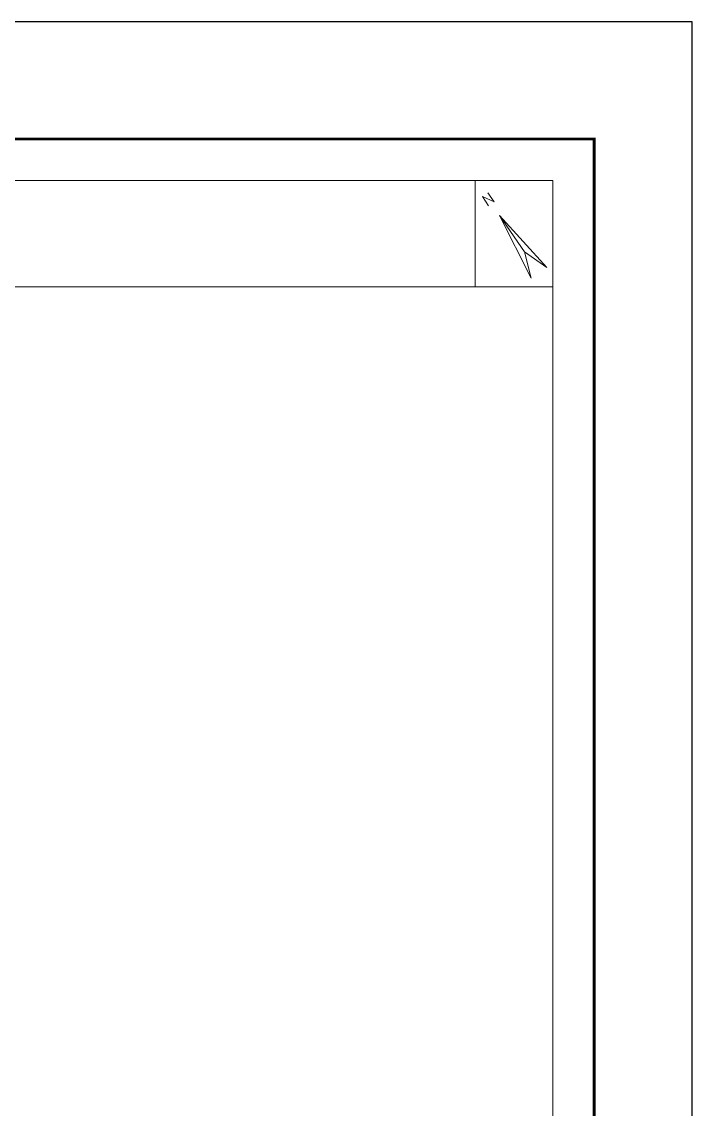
# Model space of a CAD drawing. Extents: x 512858 to 514372, y -232486 to -231710.
# Drawn here: x 513253.68 to 513282.57, y -232051.26 to -232004.44 of the extents above; entities that cross this region are included whole.
import ezdxf
from ezdxf.enums import TextEntityAlignment as Align

# ---------------------------------------------------------------- set-up
doc = ezdxf.new("R2010")
doc.units = 0
doc.header["$LTSCALE"] = 1000
doc.layers.add('图廓', color=252, linetype='Continuous', lineweight=9)
doc.layers.add('打印图框', color=252, linetype='Continuous', plot=False)
doc.styles.add('tkhz1', font='txt.shx', dxfattribs={"width": 0.8, "bigfont": 'hztxt.shx'})

msp = doc.modelspace()

# ---------------------------------------------------------------- linework, layer by layer
at = {"layer": '图廓', "color": 0, "linetype": 'ByBlock'}
for p, q in [((513276.296, -232015.015), (513274.26, -232012.782)), ((513274.26, -232012.782), (513275.624, -232015.479)), ((513275.342, -232014.35), (513274.26, -232012.782))]:
    msp.add_line(p, q, dxfattribs=at)
at = {"layer": '图廓', "color": 0, "linetype": 'ByBlock', "ltscale": 2}
for p, q in [((513276.296, -232015.015), (513274.26, -232012.782)), ((513274.26, -232012.782), (513275.624, -232015.479)), ((513275.342, -232014.35), (513274.26, -232012.782))]:
    msp.add_line(p, q, dxfattribs=at)
at = {"layer": '图廓', "color": 0}
msp.add_line((513175.326, -232015.857), (513276.554, -232015.857), dxfattribs=at)
at = {"layer": '图廓', "color": 0, "const_width": 0.119}
msp.add_lwpolyline([(513173.54, -232009.483), (513278.341, -232009.483), (513278.341, -232086), (513173.54, -232086)], close=True, dxfattribs=at)
at = {"layer": '图廓', "color": 0}
msp.add_lwpolyline([(513175.326, -232011.27), (513276.554, -232011.27), (513276.554, -232084.213), (513175.326, -232084.213)], close=True, dxfattribs=at)
msp.add_lwpolyline([(513273.209, -232011.27), (513273.209, -232015.857)], dxfattribs=at)
at = {"layer": '图廓', "color": 0, "linetype": 'ByBlock', "ltscale": 2}
for points in [[(513275.342, -232014.35), (513275.624, -232015.479)], [(513275.342, -232014.35), (513276.296, -232015.015)]]:
    msp.add_lwpolyline(points, dxfattribs=at)
at = {"layer": '打印图框', "color": 6, "ltscale": 0.5}
msp.add_lwpolyline([(513169.258, -232089.412), (513282.567, -232089.412), (513282.567, -232004.438), (513169.258, -232004.438)], close=True, dxfattribs=at)

# ---------------------------------------------------------------- texts
at = {"layer": '图廓', "color": 0, "linetype": 'ByBlock', "style": 'tkhz1'}
msp.add_text('N', height=0.476, rotation=34.5814, dxfattribs=at).set_placement((513273.642, -232011.885), align=Align.TOP_CENTER)
at = {"layer": '图廓', "color": 0, "linetype": 'ByBlock', "ltscale": 2, "style": 'tkhz1'}
msp.add_text('N', height=0.476, rotation=34.5814, dxfattribs=at).set_placement((513273.642, -232011.885), align=Align.TOP_CENTER)

doc.saveas('drawing.dxf')
